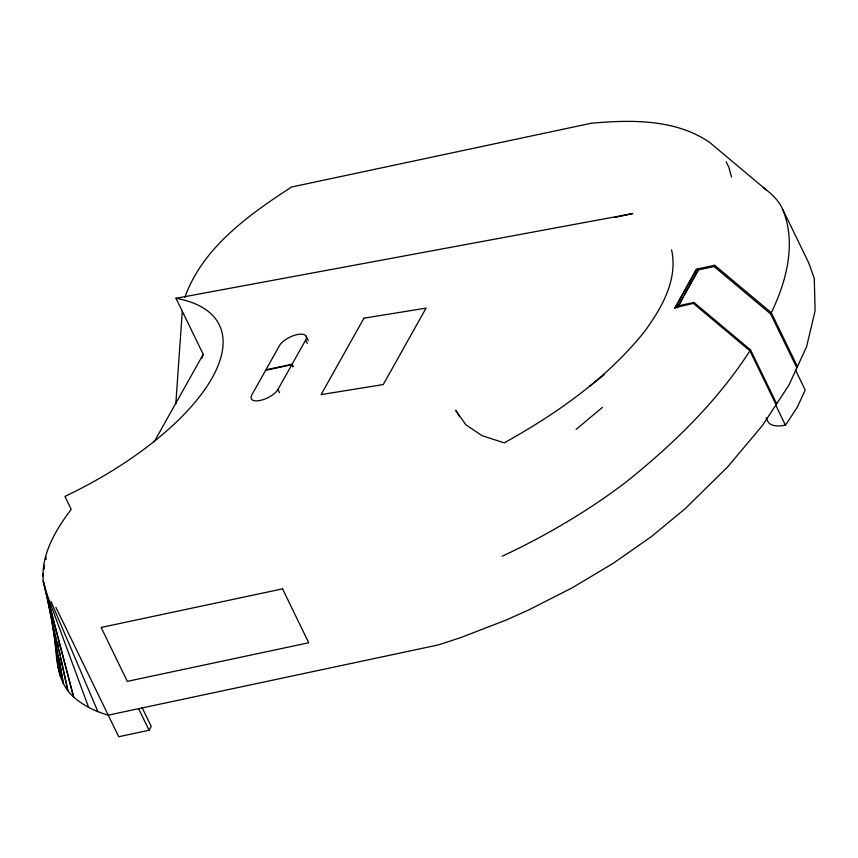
<?xml version="1.0" encoding="UTF-8"?>
<svg xmlns="http://www.w3.org/2000/svg" width="858" height="858" viewBox="0 0 858 858"><rect width="100%" height="100%" fill="white"/><g stroke="black" fill="none" stroke-linecap="round" stroke-linejoin="round"><path stroke-width="1.29" d="M175.793 404.097L182.293 311.229M184.835 297.394C202.627 247.512 248.884 214.811 291.548 187.023L591.376 123.209C631.166 119.745 675.482 118.865 709.77 142.514L766.333 189.95M201.802 358.108L203.228 354.354L176.008 298.294L632.818 213.556L614.478 217.524M698.037 269.98L714.124 266.559L714.714 265.272L771.278 312.698L797.447 366.591M796.857 367.889L770.688 313.985C786.861 281.231 797.726 239.843 780.759 205.405A303.571 125.89 -25.9 0 0 763.266 187.752M154.226 441.752L203.228 354.354M291.806 364.747L265.626 370.313L251.791 395.002A15.122 6.274 -25.9 0 0 260.264 400.439A15.122 6.274 -25.9 0 0 277.971 389.425L291.806 364.747L292.857 366.902M292.095 364.232L305.652 340.058A15.122 6.274 -25.9 0 0 297.168 334.609A15.122 6.274 -25.9 0 0 279.472 345.624L265.916 369.809L292.095 364.232L293.136 366.387M55.899 607.367L118.704 736.722L149.099 730.244L151.244 726.426L141.935 707.26M684.587 294.777L698.98 269.09L696.503 269.627L674.871 308.215L696.299 269.187L714.714 265.272M698.777 268.661L677.38 307.625L683.279 297.115M674.667 307.775L693.35 303.389L693.961 302.456L750.525 349.882L776.694 403.786M750.525 349.882C717.524 401.34 672.972 444.626 625.364 482.593A303.571 125.89 -25.9 0 1 502.166 556.241M766.055 417.707L767.792 421.299A32.636 13.535 -25.9 0 0 780.308 425.922L785.467 425.214L797.307 407.196L805.201 390.015L795.323 369.659M602.413 407.378L576.104 429.386M589.703 386.186L604.086 374.774M677.917 305.866L693.961 302.456M54.022 632.056C56.864 654.161 55.137 680.705 73.595 696.9C83.365 705.855 95.624 711.464 108.237 715.154L438.459 644.884L460.853 637.569L505.941 620.141L528.335 610.135L572.082 587.88L613.513 563.116L651.533 536.497L685.145 508.708L727.573 466.999L762.387 425.557L788.899 385.199L806.584 346.718L815.1 310.875L814.274 278.378L808.847 263.127L782.678 209.234M714.124 266.559L770.688 313.985M693.35 303.389L749.913 350.815L776.082 404.719M459.094 416.044L455.716 410.263L465.808 424.764L482.153 435.735L504.279 442.835C556.638 413.717 606.906 378.56 644.637 331.424C661.604 308.119 678.152 279.762 671.578 249.828M726.115 161.808L728.764 167.096L731.542 177.048M775.589 404.858L785.467 425.214M306.199 336.315L308.29 340.626M305.652 340.058L307.218 343.286M277.971 389.425L279.536 392.664M138.631 708.687L149.099 730.244M51.094 601.651L97.909 711.7M47.383 595.366L88.664 707.496M57.593 642.417L58.698 647.618M59.256 650.225L60.36 655.426M60.918 658.032L67.846 690.561L43.275 581.241C40.819 554.44 55.695 529.901 71.225 509.341L64.94 496.407A209.373 86.83 -25.9 0 0 212.183 377.831A209.373 86.83 -25.9 0 0 176.008 298.294M46.3 591.805L46.793 594.433M47.276 597.05L63.32 683.569L59.17 658.59M44.09 567.867L43.651 565.24L44.241 569.197M50.686 612.698L51.072 615.336M51.459 617.964L60.049 675.965L58.28 661.379M57.465 654.751L57.958 658.73M57.314 659.051L58.044 667.781L57.304 658.44M56.682 651.104L57.111 656.402M56.671 650.439L57.089 655.769M363.953 318.179L321.106 394.605L383.247 384.545L426.083 308.119L363.953 318.179M282.55 588.856L101.137 627.466L127.306 681.37L308.719 642.76L282.55 588.856M73.595 696.9L43.275 581.241L73.595 696.9M43.458 576.061L42.9 573.455L43.383 576.072M45.849 559.298L45.528 556.638L45.828 559.287"/></g></svg>
